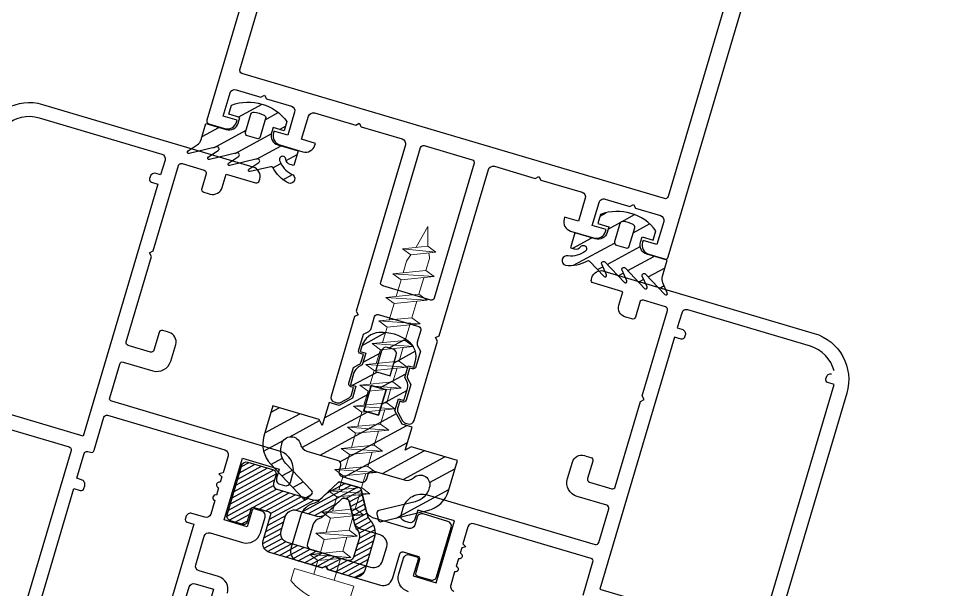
# Model space of a CAD drawing. Header units: millimetres. Extents: x 62878 to 70819, y -67946 to -61850.
# Drawn here: x 66665.18 to 66674.93, y -66913.89 to -66907.97 of the extents above; entities that cross this region are included whole.
import ezdxf

# ---------------------------------------------------------------- set-up
doc = ezdxf.new("R2010")
doc.units = ezdxf.units.MM
doc.layers.add('DOGRAMA', color=171, linetype='Continuous', lineweight=0)
pattern_1 = [(28.50198966054999, (66758.11818264847, -66927.68322329769), (-0.07575379786457266, 0.1395095860831588), [])]

# ---------------------------------------------------------------- blocks, each defined once
blk = doc.blocks.new('a2we')
at = {"lineweight": 5, "ltscale": 0.5}
for p, q in [((-196.0144480926461, -415.2868589025547), (-196.5925912144022, -417.2488821181558)), ((-196.0144480926461, -415.2868589025547), (-195.4639709594615, -417.7110762494052)), ((-197.5747968978259, -417.6063757508618), (-196.5747276986959, -417.2423803302317)), ((-194.1582851917165, -418.2620245979042), (-197.5747968978259, -417.6063757508618)), ((-195.1583543907882, -418.6260200186506), (-197.5747968978259, -417.6063757508618)), ((-196.8896500078097, -417.895480952812), (-197.0961171580722, -418.3448917148726)), ((-196.5747276986959, -417.2423803302317), (-194.1582851917165, -418.2620245979042)), ((-197.1143788935161, -419.7428166739272), (-197.1143788935161, -418.4283854465556)), ((-194.1582851917165, -418.2620245979042), (-195.1583543907882, -418.6260200186506)), ((-195.1583543907882, -418.6260200186506), (-194.9264251741961, -419.2953524503964)), ((-198.1144480926461, -420.1068120946153), (-197.1143788935161, -419.7428166739268)), ((-197.1143788935161, -419.7428166739268), (-193.9153324771005, -421.0399975355008)), ((-197.1143788935161, -419.7428166739268), (-193.9153324771005, -421.0399975355008)), ((-194.9154016761394, -420.634479622855), (-194.9154016761394, -419.3608343693425)), ((-194.9154016761721, -421.4039929561312), (-198.1144480926461, -420.1068120946153)), ((-193.9153324771005, -421.0399975355008), (-198.1144480926461, -420.1068120946153)), ((-197.1143788935161, -422.2969096404012), (-197.1143788935162, -420.512330007273)), ((-193.9153324771005, -421.0399975355008), (-194.9154016761721, -421.4039929561312)), ((-194.9154016761721, -423.1885725893157), (-194.9154016761721, -421.4039929561312)), ((-198.1144480926461, -422.6609050610894), (-197.1143788935161, -422.2969096404012)), ((-194.9154016761721, -423.9580859226053), (-198.1144480926461, -422.6609050610894)), ((-193.9153324771005, -423.594090501975), (-198.1144480926461, -422.6609050610894)), ((-197.1143788935161, -422.2969096404012), (-193.9153324771005, -423.594090501975)), ((-197.1143788935161, -422.2969096404012), (-193.9153324771005, -423.594090501975)), ((-197.1143788935161, -424.8510026068752), (-197.1143788935162, -423.0664229737469)), ((-193.9153324771005, -423.594090501975), (-194.9154016761721, -423.9580859226053)), ((-194.9154016761721, -425.7426655557898), (-194.9154016761721, -423.9580859226053)), ((-198.1144480926461, -425.2149980275636), (-197.1143788935161, -424.8510026068752)), ((-194.9154016761721, -426.5121788890793), (-198.1144480926461, -425.2149980275636)), ((-193.9153324771005, -426.1481834684492), (-198.1144480926461, -425.2149980275636)), ((-197.1143788935161, -424.8510026068752), (-193.9153324771005, -426.1481834684492)), ((-197.1143788935161, -424.8510026068752), (-193.9153324771005, -426.1481834684492)), ((-197.1143788935161, -427.3050955733496), (-197.1143788935162, -425.6205159402211)), ((-193.9153324771005, -426.1481834684492), (-194.9154016761721, -426.5121788890793)), ((-194.9154016761721, -428.1967585222638), (-194.9154016761721, -426.5121788890793)), ((-198.1144480926461, -427.669090994038), (-197.1143788935161, -427.3050955733496)), ((-194.9154016761721, -428.9662718555534), (-198.1144480926461, -427.669090994038)), ((-193.9153324771005, -428.6022764349236), (-198.1144480926461, -427.669090994038)), ((-197.1143788935161, -427.3050955733496), (-193.9153324771005, -428.6022764349236)), ((-197.1143788935161, -427.3050955733496), (-193.9153324771005, -428.6022764349236)), ((-197.1143788935161, -429.5591885398237), (-197.1143788935161, -428.0237477951896)), ((-193.9153324771005, -428.6022764349236), (-194.9154016761721, -428.9662718555534)), ((-198.1144480926461, -429.9231839605702), (-197.1143788935161, -429.5591885398237)), ((-197.1143788935161, -429.5591885398237), (-193.9153324771005, -430.8563694013976)), ((-197.1143788935161, -429.5591885398237), (-193.9153324771005, -430.8563694013976)), ((-194.9154016761721, -430.450851488738), (-194.9154016761721, -428.9662718555534)), ((-194.9154016761721, -431.2203648220857), (-198.1144480926461, -429.9231839605702)), ((-193.9153324771005, -430.8563694013976), (-198.1144480926461, -429.9231839605702)), ((-197.1143788935161, -431.8132815063559), (-197.1143788935161, -430.2778407616635)), ((-193.9153324771005, -430.8563694013976), (-194.9154016761721, -431.2203648220857)), ((-194.9154016761721, -432.7049444552304), (-194.9154016761721, -431.2203648220857)), ((-198.1144480926461, -432.177276926986), (-197.1143788935161, -431.8132815063559)), ((-194.9154016761721, -433.4744577885599), (-198.1144480926461, -432.177276926986)), ((-193.9153324771005, -433.1104623678716), (-198.1144480926461, -432.177276926986)), ((-197.1143788935161, -431.8132815063559), (-193.9153324771005, -433.1104623678716)), ((-197.1143788935161, -431.8132815063559), (-193.9153324771005, -433.1104623678716)), ((-197.1143788935161, -434.0673744728301), (-197.1143788935161, -432.5319337281958)), ((-193.9153324771005, -433.1104623678716), (-194.9154016761721, -433.4744577885599)), ((-194.9154016761721, -434.9590374217446), (-194.9154016761721, -433.4744577885599)), ((-198.1144480926461, -434.4313698935184), (-197.1143788935161, -434.0673744728301)), ((-194.9154016761721, -435.7285507550341), (-198.1144480926461, -434.4313698935184)), ((-193.9153324771005, -435.364555334404), (-198.1144480926461, -434.4313698935184)), ((-197.1143788935161, -434.0673744728301), (-193.9153324771005, -435.364555334404)), ((-197.1143788935161, -434.0673744728301), (-193.9153324771005, -435.364555334404)), ((-197.1143788935161, -436.3642339800811), (-197.1143788935161, -434.7860266946118)), ((-193.9153324771005, -435.364555334404), (-194.9154016761721, -435.7285507550341)), ((-198.1144480926461, -436.7282294008277), (-197.1143788935161, -436.3642339800811)), ((-197.1143788935161, -436.3642339800811), (-193.9153324771005, -437.6614148416551)), ((-197.1143788935161, -436.3642339800811), (-193.9153324771005, -437.6614148416551)), ((-194.9154016761721, -437.2558969289955), (-194.9154016761721, -435.7285507550341)), ((-194.9154016761721, -438.0254102623434), (-198.1144480926461, -436.7282294008277)), ((-193.9153324771005, -437.6614148416551), (-198.1144480926461, -436.7282294008277)), ((-197.1143788935161, -438.6610934873901), (-197.1143788935161, -437.1337473134849)), ((-193.9153324771005, -437.6614148416551), (-194.9154016761721, -438.0254102623434)), ((-194.9154016761721, -439.5527564362646), (-194.9154016761721, -438.0254102623434)), ((-198.1144480926461, -439.0250889080787), (-197.1143788935161, -438.6610934873901)), ((-194.9154016761721, -440.3222697695944), (-198.1144480926461, -439.0250889080787)), ((-193.9153324771005, -439.9582743489061), (-198.1144480926461, -439.0250889080787)), ((-197.1143788935161, -438.6610934873901), (-193.9153324771005, -439.9582743489061)), ((-197.1143788935161, -438.6610934873901), (-193.9153324771005, -439.9582743489061)), ((-197.1143788935161, -440.9579529946993), (-197.1143788935161, -439.430606820736)), ((-193.9153324771005, -439.9582743489061), (-194.9154016761721, -440.3222697695944)), ((-194.9154016761721, -441.849615943574), (-194.9154016761721, -440.3222697695944)), ((-198.1144480926461, -441.3219484153295), (-197.1143788935161, -440.9579529946993)), ((-194.9154016761721, -442.6191292769035), (-198.1144480926461, -441.3219484153295)), ((-193.9153324771005, -442.2551338562151), (-198.1144480926461, -441.3219484153295)), ((-197.1143788935161, -440.9579529946993), (-193.9153324771005, -442.2551338562151)), ((-197.1143788935161, -443.2537258831643), (-197.1143788935161, -441.7274663280053)), ((-193.9153324771005, -442.2551338562151), (-194.9154016761721, -442.6191292769035)), ((-198.1144480926461, -443.6177213039109), (-197.1143788935161, -443.2537258831643)), ((-197.1143788935161, -443.2537258831643), (-193.9153324771005, -444.5509067447383)), ((-194.9154016761721, -444.1453888320787), (-194.9154016761721, -442.6191292769035)), ((-194.9154016761721, -444.9149021654266), (-198.1144480926461, -443.6177213039109)), ((-193.9153324771005, -444.5509067447383), (-198.1144480926461, -443.6177213039109)), ((-197.1143788935161, -445.5538642814245), (-197.1143788935161, -444.0232392165685)), ((-193.9153324771005, -444.5509067447383), (-194.9154016761721, -444.9149021654266)), ((-194.9154016761721, -446.4455272302989), (-194.9154016761721, -444.9149021654266)), ((-198.1144480926461, -445.9178597020545), (-197.1143788935161, -445.5538642814245)), ((-193.9153324771005, -446.8510451429402), (-198.1144480926461, -445.9178597020545)), ((-194.9154016761721, -447.2150405636282), (-198.1144480926461, -445.9178597020545)), ((-197.1143788935161, -445.5538642814245), (-193.9153324771005, -446.8510451429402)), ((-197.1143788935161, -445.5538642814245), (-193.9153324771005, -446.8510451429402)), ((-197.1143788935161, -447.8540026795677), (-197.1143788935161, -446.3233776147298)), ((-193.9153324771005, -446.8510451429402), (-194.9154016761721, -447.2150405636282)), ((-197.1143788935161, -447.8540026795677), (-198.1144480926461, -448.2179981003141)), ((-193.9153324771005, -449.1511835411412), (-197.1143788935161, -447.8540026795677)), ((-194.9154016761721, -448.7456656284821), (-194.9154016761721, -447.2150405636282)), ((-194.9154016761721, -449.5151789618299), (-198.1144480926461, -448.2179981003141)), ((-198.1144480926461, -448.2179981003141), (-193.9153324771005, -449.1511835411412)), ((-197.1143788935161, -450.1541410778275), (-197.1143788935161, -448.6235160129718)), ((-193.9153324770423, -449.1511835411412), (-194.9154016761721, -449.5151789618299)), ((-194.9154016761723, -451.0458040266858), (-194.9154016761721, -449.5151789618299)), ((-198.1144480926461, -450.5181364984577), (-197.1143788935161, -450.1541410778275)), ((-194.9154016761721, -451.8153173600317), (-198.1144480926461, -450.5181364984577)), ((-193.9153324770423, -451.4513219393434), (-198.1144480926461, -450.5181364984577)), ((-197.1143788935161, -450.1541410778275), (-193.9153324770423, -451.4513219393434)), ((-197.1143788935161, -453.2868589025547), (-197.1143788935162, -450.9236544111328)), ((-193.9153324770423, -451.4513219393434), (-194.9154016761721, -451.8153173600317)), ((-194.9154016761721, -453.2868589025547), (-194.9154016761721, -451.8153173600317)), ((-192.7980524524961, -453.2868589025547), (-199.230843732796, -453.2868589025547)), ((-199.230843732796, -454.5827171301502), (-199.230843732796, -453.2868589025547)), ((-192.7980524524961, -454.5827171301502), (-192.7980524524961, -453.2868589025547))]:
    blk.add_line(p, q, dxfattribs=at)
blk.add_lwpolyline([(-196.4690204826777, -455.6637351848848), (-196.1125089353335, -455.3998333582319), (-195.9163872499585, -455.3998333582319), (-195.5598757026143, -455.6637351848848)], dxfattribs=at)
for centre, radius, start, end in [((-196.9143788935627, -418.4283854465556), 0.2, 155.3251238657465, 180), ((-195.115401676151, -419.3608343693425), 0.2, 0, 19.11162363728389), ((-195.6603624057317, -449.5292358589606), 6.187568978619671, 234.757305859688, 262.4904896380407), ((-196.3685337795604, -449.5292358589606), 6.187568978619673, 277.5095103619591, 305.2426941403116)]:
    blk.add_arc(centre, radius, start, end, dxfattribs=at)

msp = doc.modelspace()

# ---------------------------------------------------------------- hatches: boundary and pattern name
at = {"layer": 'DOGRAMA', "lineweight": -2}
h = msp.add_hatch(dxfattribs=at)
h.set_pattern_fill('ANSI31', color=256, scale=0.0004999999999999999, angle=343.5057849383394, style=0)
h.set_pattern_definition(pattern_1)
edge = h.paths.add_edge_path()
edge.add_arc((66666.98402149223, -66909.19208015162), 0.09999999996476987, 303.5019896820212, 343.5019896810829)
edge.add_line((66667.07990445191, -66909.22047835642), (66667.12905549174, -66909.05452606482))
edge.add_line((66667.12905549174, -66909.05452606482), (66667.33999800307, -66909.11700211548))
edge.add_arc((66667.3683962079, -66909.02111915576), 0.1000000000125005, 253.5019896721974, 343.5019896665708)
edge.add_line((66667.46427916763, -66909.0495173606), (66667.48131809055, -66908.99198758481))
edge.add_line((66667.48131809055, -66908.99198758481), (66667.36625853891, -66908.95790973898))
edge.add_line((66667.36625853891, -66908.95790973898), (66667.39465674377, -66908.86202677929))
edge.add_arc((66667.56871280348, -66909.33075323261), 0.4999999999709205, 36.632092011633574, 110.37188730415059, ccw=False)
edge.add_line((66667.96995450195, -66909.03241600837), (66667.9415562971, -66909.12829896806))
edge.add_line((66667.9415562971, -66909.12829896806), (66667.82649674546, -66909.09422112224))
edge.add_line((66667.82649674546, -66909.09422112224), (66667.80945782253, -66909.15175089806))
edge.add_arc((66667.90534078222, -66909.18014910292), 0.0999999999928599, 163.5019896514732, 253.5019896514732)
edge.add_line((66667.87694257736, -66909.27603206261), (66668.08788508875, -66909.33850811326))
edge.add_line((66668.08788508875, -66909.33850811326), (66668.04259705008, -66909.49141746832))
edge.add_line((66668.04259705008, -66909.49141746832), (66668.00474303821, -66909.48020602902))
edge.add_arc((66668.02320187137, -66909.4178821052), 0.06500000001473732, 185.0926541373361, 253.5019896525189, ccw=False)
edge.add_arc((66667.92589807413, -66909.42655366327), 0.03268943072121068, 5.092654157754544, 198.9322687899927)
edge.add_arc((66668.12512278103, -66909.36102617673), 0.2424115900574189, 198.3045230241501, 243.8112954308752)
edge.add_arc((66668.0026695561, -66909.62612912872), 0.05002797725809609, -105.5258517319811, 71.98738459225609, ccw=False)
edge.add_arc((66668.15427447208, -66909.3411685656), 0.3717812401082585, 207.0019687320881, 243.6534892216213, ccw=False)
edge.add_arc((66667.80666104467, -66909.52146986617), 0.02000000003605555, 35.11632673774577, 103.5019896270358)
edge.add_line((66667.80199146207, -66909.50202262988), (66667.58803459216, -66909.55339698792))
edge.add_arc((66667.5845324052, -66909.53881156073), 0.01499999998620301, 123.50198964507291, 283.5019896729922, ccw=False)
edge.add_line((66667.57625291607, -66909.52630356091), (66667.67892159746, -66909.45834351574))
edge.add_arc((66667.6678822786, -66909.44166618265), 0.01999999998892067, 303.5019896796709, 463.5019896465024)
edge.add_line((66667.663212696, -66909.42221894639), (66667.3770920808, -66909.49092093726))
edge.add_arc((66667.37358989385, -66909.47633551006), 0.01500000000035274, 123.50198964507291, 283.50198966001443, ccw=False)
edge.add_line((66667.36531040471, -66909.46382751023), (66667.46797908613, -66909.3958674651))
edge.add_arc((66667.45693976727, -66909.379190132), 0.02000000000105503, 303.5019896566604, 463.5019896562358)
edge.add_line((66667.45227018467, -66909.35974289574), (66667.16614956946, -66909.4284448866))
edge.add_arc((66667.16264738252, -66909.41385945941), 0.01499999998280544, 123.50198964507291, 283.50198961894415, ccw=False)
edge.add_line((66667.15436789338, -66909.40135145959), (66667.2570365748, -66909.33339141443))
edge.add_arc((66667.24599725594, -66909.31671408133), 0.02000000000105503, 303.5019896566604, 463.5019896465024)
edge.add_line((66667.24132767334, -66909.29726684507), (66666.95520705811, -66909.36596883595))
edge.add_arc((66666.95170487117, -66909.35138340875), 0.01499999999695517, 123.50198962940371, 283.5019896059664, ccw=False)
edge.add_line((66666.94342538205, -66909.33887540894), (66667.0392180865, -66909.27546681707))
edge = h.paths.add_edge_path(flags=16)
edge.add_line((66667.74952870986, -66909.00195905993), (66667.69369611944, -66909.190470765))
edge.add_arc((66667.66493123154, -66909.18195130359), 0.02999999997822641, 253.5019897122711, 343.50198973891906, ccw=False)
edge.add_line((66667.65641177012, -66909.21071619149), (66667.5605288104, -66909.18231798662))
edge.add_arc((66667.56904827183, -66909.15355309869), 0.03000000001439699, 163.5019896935157, 253.5019897014082, ccw=False)
edge.add_line((66667.54028338392, -66909.14503363725), (66667.59611597439, -66908.95652193217))
edge.add_arc((66667.62488086226, -66908.9650413936), 0.02999999995858576, 81.26842385452568, 163.5019896698383, ccw=False)
edge.add_arc((66667.56871280342, -66909.33075323261), 0.3999999999990662, 65.73555548710021, 81.26842382334081, ccw=False)
edge.add_arc((66667.72076382196, -66908.99343959849), 0.02999999999454929, -16.498010314376813, 65.73555551893207, ccw=False)
h = msp.add_hatch(dxfattribs=at)
h.set_pattern_fill('ANSI31', color=256, scale=0.0004999999999999999, angle=343.5057849383394, style=0)
h.set_pattern_definition(pattern_1)
edge = h.paths.add_edge_path()
edge.add_arc((66671.96993539674, -66910.66878680354), 0.09999999998353318, 163.5019896594675, 203.5019896594932, ccw=False)
edge.add_line((66671.87405243705, -66910.6403885987), (66671.92320347688, -66910.4744363071))
edge.add_line((66671.92320347688, -66910.4744363071), (66671.71226096555, -66910.41196025645))
edge.add_arc((66671.7406591704, -66910.31607729675), 0.0999999999928599, 163.5019896514732, 253.5019896514732, ccw=False)
edge.add_line((66671.64477621071, -66910.2876790919), (66671.66181513357, -66910.23014931608))
edge.add_line((66671.66181513357, -66910.23014931608), (66671.77687468522, -66910.26422716188))
edge.add_line((66671.77687468522, -66910.26422716188), (66671.80527289008, -66910.16834420219))
edge.add_arc((66671.40403119159, -66910.46668142646), 0.4999999999960356, 36.63209201331494, 110.3718873051334)
edge.add_line((66671.22997513186, -66909.99795497312), (66671.20157692704, -66910.09383793281))
edge.add_line((66671.20157692704, -66910.09383793281), (66671.31663647867, -66910.12791577863))
edge.add_line((66671.31663647867, -66910.12791577863), (66671.29959755579, -66910.18544555444))
edge.add_arc((66671.20371459606, -66910.15704734961), 0.1000000000125005, 253.5019896618353, 343.5019896721974, ccw=False)
edge.add_line((66671.17531639122, -66910.25293030932), (66670.96437387989, -66910.19045425866))
edge.add_line((66670.96437387989, -66910.19045425866), (66670.91908584119, -66910.34336361372))
edge.add_line((66670.91908584119, -66910.34336361372), (66670.95693985307, -66910.35457505302))
edge.add_arc((66670.9753986862, -66910.29225112923), 0.06499999997856674, 253.5019896698317, 321.9113251894258)
edge.add_arc((66671.05228583363, -66910.3525138161), 0.03268943072666238, -51.92828943875571, 141.9113251989365, ccw=False)
edge.add_arc((66670.92087941017, -66910.18906141567), 0.2424115900883793, 263.19268388149794, 308.69945628758325, ccw=False)
edge.add_arc((66670.87921198354, -66910.47809115988), 0.05002797726818192, 75.01659472520797, 252.5298310486439)
edge.add_arc((66670.9072437157, -66910.15653121976), 0.3717812401360944, 263.3504900940631, 300.0020105846332)
edge.add_arc((66671.10060139051, -66910.49705502728), 0.02000000000789247, 43.501989657551974, 111.88765254236901, ccw=False)
edge.add_line((66671.11510839986, -66910.48328743198), (66671.26657833399, -66910.64289233765))
edge.add_arc((66671.27745859096, -66910.63256664117), 0.01499999998677251, 223.5019897537233, 383.5019896880847)
edge.add_line((66671.29121428436, -66910.62658492745), (66671.24211493446, -66910.513674876))
edge.add_arc((66671.26045585898, -66910.50569925772), 0.019999999982549, 43.50198965601072, 203.5019896498548, ccw=False)
edge.add_line((66671.27496286831, -66910.49193166243), (66671.4775208453, -66910.70536838831))
edge.add_arc((66671.4884011023, -66910.69504269183), 0.01499999999732775, 223.5019897154603, 383.5019896659189)
edge.add_line((66671.5021567957, -66910.68906097811), (66671.45305744582, -66910.57615092664))
edge.add_arc((66671.47139837033, -66910.56817530835), 0.01999999997500725, 43.501989654469526, 203.5019897047092, ccw=False)
edge.add_line((66671.48590537964, -66910.55440771308), (66671.68846335664, -66910.76784443897))
edge.add_arc((66671.69934361364, -66910.7575187425), 0.01500000000788299, 223.5019896771972, 383.5019896437529)
edge.add_line((66671.71309930706, -66910.75153702877), (66671.66399995713, -66910.63862697729))
edge.add_arc((66671.68234088166, -66910.63065135901), 0.019999999982549, 43.50198968470801, 203.5019896498548, ccw=False)
edge.add_line((66671.69684789097, -66910.61688376372), (66671.89940586798, -66910.83032048964))
edge.add_arc((66671.910286125, -66910.81999479317), 0.01500000000842099, 223.5019895986161, 383.5019896880847)
edge.add_line((66671.92404181839, -66910.81401307945), (66671.87823077408, -66910.70866489499))
edge = h.paths.add_edge_path(flags=16)
edge.add_line((66671.43143436252, -66910.09245012602), (66671.37560177212, -66910.28096183107))
edge.add_arc((66671.40436666, -66910.28948129257), 0.02999999998906849, 163.5019895711392, 253.5019895898946)
edge.add_line((66671.39584719852, -66910.31824618044), (66671.49173015822, -66910.3466443853))
edge.add_arc((66671.50024961968, -66910.31787949738), 0.03000000000870914, 253.5019896402199, 343.50198964022)
edge.add_line((66671.5290145076, -66910.32639895884), (66671.58484709801, -66910.13788725375))
edge.add_arc((66671.55608221013, -66910.12936779228), 0.02999999998080353, 343.5019896244351, 425.7355554593318)
edge.add_arc((66671.40403119159, -66910.46668142655), 0.4000000000997394, 65.735555491196, 81.26842382761602)
edge.add_arc((66671.46019925042, -66910.10096958747), 0.02999999999122265, 81.26842386296369, 163.5019896589753)
h = msp.add_hatch(dxfattribs=at)
h.set_pattern_fill('ANSI31', color=256, scale=0.0004999999999999999, angle=343.5057849383394, style=0)
h.set_pattern_definition(pattern_1)
edge = h.paths.add_edge_path(flags=16)
edge.add_arc((66669.0596552676, -66911.44511307038), 0.05000000000625027, 343.5019896721973, 433.5019896721973)
edge.add_line((66669.07385437001, -66911.39717159052), (66669.0163245942, -66911.38013266762))
edge.add_arc((66669.00212549177, -66911.42807414746), 0.04999999999642995, 73.50198965147318, 163.5019896562087)
edge.add_line((66668.9541840119, -66911.41387504504), (66668.89028805101, -66911.62961170437))
edge.add_line((66668.89028805101, -66911.62961170437), (66669.04370078654, -66911.67504883214))
edge.add_line((66669.04370078654, -66911.67504883214), (66669.10759674746, -66911.4593121728))
h.paths.add_polyline_path([(66669.00110347927, -66911.81887327168), (66668.84769074374, -66911.77343614392), (66668.76959568044, -66912.03711428311), (66668.92300841594, -66912.08255141087)], flags=16)
edge = h.paths.add_edge_path()
edge.add_arc((66668.94070642242, -66911.42416693401), 0.2000000000338933, 92.93577077231406, 163.5019896550248)
edge.add_line((66668.74894050299, -66911.3673705243), (66668.73295105313, -66911.42135688667))
edge.add_line((66668.73295105313, -66911.42135688667), (66668.79048082896, -66911.43839580957))
edge.add_line((66668.79048082896, -66911.43839580957), (66668.75405039886, -66911.56139856568))
edge.add_line((66668.75405039886, -66911.56139856568), (66668.71588281047, -66911.58212359152))
edge.add_arc((66668.76360173826, -66911.6700036458), 0.100000000051939, 118.5019896439828, 163.5019896449554)
edge.add_line((66668.66771877851, -66911.64160544092), (66668.63071751571, -66911.76653554158))
edge.add_line((66668.63071751571, -66911.76653554158), (66668.68824729152, -66911.78357446451))
edge.add_line((66668.68824729152, -66911.78357446451), (66668.65181686141, -66911.90657722061))
edge.add_line((66668.65181686141, -66911.90657722061), (66668.5129752527, -66911.9819683063))
edge.add_line((66668.5129752527, -66911.9819683063), (66668.40914908855, -66911.95121751714))
edge.add_line((66668.40914908855, -66911.95121751714), (66668.33815357642, -66912.1909249164))
edge.add_line((66668.33815357642, -66912.1909249164), (66668.30441119902, -66912.12878433411))
edge.add_line((66668.30441119902, -66912.12878433411), (66667.82499640051, -66911.9867933099))
edge.add_line((66667.82499640051, -66911.9867933099), (66667.73219323547, -66912.3001315008))
edge.add_arc((66668.01984211456, -66912.38532611536), 0.2999999999884, 163.5019896549272, 223.5019896528009)
edge.add_line((66667.80223697453, -66912.59184004474), (66668.14042564074, -66912.94819175555))
edge.add_arc((66668.16218615473, -66912.92754036261), 0.0299999999951935, 223.5019896761697, 313.5019896761697)
edge.add_line((66668.18283754768, -66912.9493008766), (66668.22635857566, -66912.90799809071))
edge.add_arc((66668.20570718271, -66912.88623757669), 0.03000000001630397, 313.5019896379067, 403.5019896177477)
edge.add_line((66668.22746769674, -66912.86558618376), (66667.96081755421, -66912.5846151047))
edge.add_arc((66668.10588764756, -66912.44693915175), 0.2000000000140547, 161.5823923154361, 223.5019896598052, ccw=False)
edge.add_arc((66668.0132522882, -66912.40757583357), 0.1000000000049197, 13.501989660770107, 166.2168372539941, ccw=False)
edge.add_arc((66668.20772465086, -66912.36088000749), 0.1000000000034841, 193.5019896627168, 253.5019896594675)
edge.add_line((66668.17932644601, -66912.45676296718), (66668.4926670867, -66912.5495668578))
edge.add_arc((66668.4784679843, -66912.59750833765), 0.05000000000211779, -16.498010311813914, 73.50198968818609, ccw=False)
edge.add_line((66668.52640946416, -66912.61170744005), (66668.51221458321, -66912.65963466672))
edge.add_arc((66668.56015606303, -66912.67383376915), 0.04999999996852433, 163.5019896420022, 253.5019896627264)
edge.add_line((66668.54595696062, -66912.72177524898), (66668.73772288003, -66912.77857165868))
edge.add_arc((66668.75192198245, -66912.73063017885), 0.04999999997834466, 253.5019896627264, 343.5019896627264)
edge.add_line((66668.79986346228, -66912.74482928126), (66668.81405834327, -66912.69690205461))
edge.add_arc((66668.86199982314, -66912.71110115704), 0.05000000002433556, 73.5019896562087, 163.5019896609442, ccw=False)
edge.add_line((66668.87619892557, -66912.66315967718), (66669.18953956626, -66912.75596356776))
edge.add_arc((66669.21793777111, -66912.66008060805), 0.1000000000068127, 253.5019896538409, 313.5019896508878)
edge.add_arc((66669.35561372405, -66912.80515070142), 0.100000000012305, -19.212857934186673, 133.5019896569355, ccw=False)
edge.add_arc((66669.25648316398, -66912.7877176099), 0.200000000008599, 283.5019896627168, 345.4215870036804, ccw=False)
edge.add_line((66669.30317899006, -66912.98218997254), (66668.9265258266, -66913.07263023032))
edge.add_arc((66668.93353020049, -66913.1018010847), 0.02999999998315818, 103.5019896394793, 193.5019896394793)
edge.add_line((66668.90435934611, -66913.1088054586), (66668.91836809395, -66913.16714716739))
edge.add_arc((66668.94753894834, -66913.16014279351), 0.02999999999391034, 193.5019896059664, 283.5019896329904)
edge.add_line((66668.95454332224, -66913.1893136479), (66669.43224728954, -66913.07460952713))
edge.add_arc((66669.36220355044, -66912.78290098319), 0.299999999992905, 283.5019896606632, 343.5019896610461)
edge.add_line((66669.64985242955, -66912.86809559772), (66669.74265559457, -66912.55475740682))
edge.add_line((66669.74265559457, -66912.55475740682), (66669.26324079605, -66912.41276638256))
edge.add_line((66669.26324079605, -66912.41276638256), (66669.20110021376, -66912.44650876001))
edge.add_line((66669.20110021376, -66912.44650876001), (66669.27209572587, -66912.20680136073))
edge.add_line((66669.27209572587, -66912.20680136073), (66669.16826956166, -66912.17605057158))
edge.add_line((66669.16826956166, -66912.17605057158), (66669.09287847602, -66912.0372089629))
edge.add_line((66669.09287847602, -66912.0372089629), (66669.12930890618, -66911.9142062068))
edge.add_line((66669.12930890618, -66911.9142062068), (66669.18683868198, -66911.9312451297))
edge.add_line((66669.18683868198, -66911.9312451297), (66669.22383994478, -66911.806315029))
edge.add_arc((66669.1279569851, -66911.7779168241), 0.09999999999130453, 343.5019896251223, 388.5019896266102)
edge.add_line((66669.21583703934, -66911.73019789637), (66669.19511201348, -66911.69203030797))
edge.add_line((66669.19511201348, -66911.69203030797), (66669.23154244361, -66911.56902755187))
edge.add_line((66669.23154244361, -66911.56902755187), (66669.28907221943, -66911.58606647477))
edge.add_line((66669.28907221943, -66911.58606647477), (66669.30506166929, -66911.53208011239))
edge.add_arc((66669.11329574989, -66911.47528370268), 0.1999999999996726, 343.5019896526571, 414.0682085364155)
edge.add_arc((66668.95456047176, -66911.69431192342), 0.4705000000058073, 54.06820854375643, 92.93577077770534)
at = {"layer": 'DOGRAMA', "lineweight": -2, "ltscale": 5}
h = msp.add_hatch(dxfattribs=at)
h.set_pattern_fill('ANSI31', color=256, scale=0.00015, angle=343.5057849383394, style=0)
h.set_pattern_definition([(28.50198966054999, (66758.11818264847, -66927.68322329769), (-0.0227261393593758, 0.04185287582494263), [])])
edge = h.paths.add_edge_path(flags=16)
edge.add_line((66668.56956721708, -66912.94640962161), (66668.5957213399, -66912.95415583781))
edge.add_arc((66668.58720187843, -66912.98292072571), 0.02999999999475634, 13.501989632990387, 73.50198963232742, ccw=False)
edge.add_line((66668.61637273282, -66912.97591635182), (66668.67716097672, -66913.22907888053))
edge.add_arc((66668.77439715802, -66913.20573096757), 0.09999999996894897, 193.5019896160203, 221.360947731162)
edge.add_arc((66668.62428483025, -66913.33789105625), 0.09999999999520308, -16.498010322176015, 41.36094779700528, ccw=False)
edge.add_line((66668.72016778996, -66913.36628926106), (66668.66331678361, -66913.55823951922))
edge.add_arc((66668.61537530375, -66913.54404041677), 0.05000000001451524, 253.50198964495542, 343.5019896402199, ccw=False)
edge.add_line((66668.60117620131, -66913.59198189665), (66667.97793696323, -66913.40739356514))
edge.add_arc((66668.00633516806, -66913.31151060543), 0.09999999999854774, 163.5019896674619, 253.5019896698297, ccw=False)
edge.add_line((66667.91045220837, -66913.2831124006), (66667.9531041123, -66913.13910362229))
edge.add_arc((66668.04898707199, -66913.16750182715), 0.0999999999928599, 73.50198965384101, 163.5019896514732, ccw=False)
edge.add_line((66668.07738527685, -66913.07161886744), (66668.27998191357, -66913.13162307265))
edge.add_arc((66668.30838011838, -66913.03574011296), 0.09999999998046244, 253.5019896754563, 313.5019896741538)
edge.add_line((66668.37721809486, -66913.1082751596), (66668.54039636275, -66912.9534139955))
edge.add_arc((66668.56104775565, -66912.97517450947), 0.02999999994403129, 73.50198966194591, 133.5019896539558, ccw=False)
edge = h.paths.add_edge_path()
edge.add_line((66667.78051478486, -66913.08798685357), (66667.63189619729, -66913.04396963607))
edge.add_arc((66667.62337673584, -66913.07273452396), 0.02999999997667105, 73.5019896510829, 163.5019896777308)
edge.add_line((66667.59461184795, -66913.06421506252), (66667.55485436115, -66913.19845120612))
edge.add_arc((66667.52608947326, -66913.18993174468), 0.02999999997253856, 253.5019896431904, 343.50198967773076, ccw=False)
edge.add_line((66667.51757001181, -66913.21869663255), (66667.38333386817, -66913.17893914577))
edge.add_arc((66667.39753297059, -66913.13099766592), 0.04999999999229746, 163.5019896627264, 253.50198966746188, ccw=False)
edge.add_line((66667.34959149075, -66913.11679856351), (66667.5015218867, -66912.60382472909))
edge.add_arc((66667.54946336655, -66912.61802383151), 0.04999999999642995, 73.5019896514732, 163.5019896514732, ccw=False)
edge.add_line((66667.56366246898, -66912.57008235167), (66667.8225464602, -66912.64675750474))
edge.add_arc((66667.80834735777, -66912.69469898459), 0.04999999999642995, -16.498010348526805, 73.5019896514732, ccw=False)
edge.add_line((66667.85628883762, -66912.70889808702), (66667.83215036348, -66912.79039860277))
edge.add_arc((66667.88009184333, -66912.8045977052), 0.04999999999642995, 163.5019896514732, 253.5019896514732)
edge.add_line((66667.8658927409, -66912.85253918504), (66668.23954214194, -66912.96320506628))
edge.add_arc((66668.26794034678, -66912.86732210655), 0.100000000016633, 253.501989664203, 313.5019896569355)
edge.add_line((66668.33677832325, -66912.93985715324), (66668.49995659108, -66912.78499598916))
edge.add_arc((66668.52060798406, -66912.80675650318), 0.03000000003633846, 73.50198968265272, 133.5019896782247, ccw=False)
edge.add_line((66668.52912744551, -66912.77799161524), (66668.72135572603, -66912.83492496508))
edge.add_arc((66668.71283626459, -66912.86368985302), 0.03000000002834979, 13.501989734597487, 73.50198970930069, ccw=False)
edge.add_line((66668.742007119, -66912.85668547907), (66668.80502513512, -66913.11913425697))
edge.add_arc((66668.90226131643, -66913.09578634397), 0.09999999997914166, 193.5019896403419, 223.9906613513515)
edge.add_arc((66668.6864254125, -66913.30414867877), 0.199999999998281, -16.49801034334581, 43.99066136624401, ccw=False)
edge.add_line((66668.8781913319, -66913.36094508847), (66668.77874301828, -66913.69671978618))
edge.add_arc((66668.68286005857, -66913.66832158134), 0.1000000000026802, 253.5019896618353, 343.5019896618353, ccw=False)
edge.add_line((66668.65446185373, -66913.76420454105), (66668.39557786257, -66913.68752938797))
edge.add_line((66668.39557786257, -66913.68752938797), (66668.37533243607, -66913.6502450386))
edge.add_line((66668.37533243607, -66913.6502450386), (66668.33804808673, -66913.67049046505))
edge.add_line((66668.33804808673, -66913.67049046505), (66667.79151521642, -66913.50862069744))
edge.add_arc((66667.81991342126, -66913.41273773773), 0.1000000000026802, 163.5019896514732, 253.5019896618353, ccw=False)
edge.add_line((66667.72403046157, -66913.38433953287), (66667.8007602113, -66913.12527120294))
edge.add_arc((66667.7719953234, -66913.11675174147), 0.02999999999475634, 343.5019896323275, 433.5019896589754)

# ---------------------------------------------------------------- linework, layer by layer
at = {"layer": 'DOGRAMA', "lineweight": -2, "ltscale": 0.5}
for points in [[(66670.13247522412, -66898.9138578523), (66667.13930443334, -66909.01992180505, 0.4142135623732619), (66667.15954985982, -66909.05720615441), (66667.32255089129, -66909.10548310263, 0.4142135623730951), (66667.44683205585, -66909.03799834779), (66667.45251169679, -66909.01882175586), (66667.30868725726, -66908.97622444856), (66667.37968276939, -66908.73651704933, -0.4142135623730951), (66667.44182335166, -66908.7027746719), (66667.70070734285, -66908.779449825), (66667.73799169222, -66908.75920439852), (66667.75823711869, -66908.7964887479), (66668.0171211099, -66908.87316390098, -0.4142135623730951), (66668.05086348733, -66908.93530448324), (66667.9798679752, -66909.17501188249), (66667.83604353564, -66909.13241457522), (66667.83036389467, -66909.15159116719, 0.4142135623728953), (66667.8978486495, -66909.27587233172), (66668.13755604878, -66909.34686784387, 0.4142135623729619), (66668.26183721333, -66909.279383089), (66668.2675168543, -66909.26020649704), (66668.12369241475, -66909.21760918977), (66668.19468792688, -66908.97790179051, -0.4142135623731395), (66668.25682850915, -66908.94415941309), (66668.68529017139, -66909.07105935538), (66668.72257452074, -66909.05081392893), (66668.7428199472, -66909.0880982783), (66669.16771662634, -66909.21394235913, -0.4142135623730951), (66669.20145900374, -66909.2760829414), (66668.69029131654, -66911.00197621605), (66668.71053674299, -66911.03926056542), (66668.67325239364, -66911.05950599189), (66668.42902783194, -66911.88409944532, 0.4142135623730951), (66668.46277020939, -66911.94624002762), (66668.49085367809, -66911.95455766925, 0.1989123673795887), (66668.52891224436, -66911.9505562165), (66668.61679229859, -66911.90283728871, 0.1989123673797732), (66668.64087431457, -66911.87309636403), (66668.66339105862, -66911.7970714155), (66668.63462617071, -66911.78855195404, -0.4142135623730951), (66668.61438074426, -66911.75126760466), (66668.66265769245, -66911.58826657315), (66668.71902583605, -66911.5576586338, 0.1989123673797732), (66668.74310785203, -66911.5279177091), (66668.76562459607, -66911.45189276054), (66668.73685970815, -66911.44337329909, -0.4142135623729841), (66668.7166142817, -66911.40608894973), (66668.76489122995, -66911.24308791824), (66668.82125937351, -66911.21247997886, 0.1989123673797501), (66668.84534138945, -66911.18273905417), (66668.88205723593, -66911.05877262575, -0.4142135623729288), (66668.91934158531, -66911.03852719931), (66669.341226608, -66911.16347930064, -0.4142135623725959), (66669.36147203445, -66911.20076364998), (66669.32475618797, -66911.3247300784, 0.1989123673796753), (66669.3287576407, -66911.36278864469), (66669.35936558008, -66911.41915678828), (66669.31108863185, -66911.58215781976, -0.4142135623736503), (66669.27380428246, -66911.60240324623), (66669.24503939459, -66911.59388378476), (66669.22252265055, -66911.66990873334, 0.1989123673797502), (66669.22652410329, -66911.70796729965), (66669.2571320426, -66911.76433544321), (66669.20885509442, -66911.9273364747, -0.4142135623732063), (66669.17157074503, -66911.94758190117), (66669.14280585715, -66911.9390624397), (66669.12028911308, -66912.01508738827, 0.1989123673796753), (66669.12429056584, -66912.05314595459), (66669.1720094936, -66912.14102600883, 0.1989123673797207), (66669.2017504183, -66912.16510802475), (66669.22983388702, -66912.17342566638, 0.4142135623730951), (66669.29197446926, -66912.13968328896), (66669.53619903093, -66911.3150898355), (66669.51595360451, -66911.27780548613), (66669.55323795386, -66911.25756005968), (66670.06440564108, -66909.531666785, -0.4142135623730951), (66670.12654622336, -66909.4979244076), (66670.55144290248, -66909.62376848843), (66670.58872725183, -66909.60352306195), (66670.60897267828, -66909.64080741131), (66671.03743434054, -66909.76770735362, -0.4142135623730951), (66671.07117671793, -66909.82984793588), (66671.00018120586, -66910.06955533514), (66670.85635676631, -66910.02695802787), (66670.85067712533, -66910.04613461981, 0.4142135623729619), (66670.9181618802, -66910.17041578436), (66671.15786927944, -66910.24141129648, 0.4142135623728953), (66671.28215044399, -66910.17392654163), (66671.28783008497, -66910.1547499497), (66671.14400564542, -66910.11215264241), (66671.21500115753, -66909.87244524313, -0.4142135623730951), (66671.27714173979, -66909.83870286576), (66671.53602573101, -66909.91537801882), (66671.57331008038, -66909.89513259236), (66671.59355550684, -66909.93241694174), (66671.852439498, -66910.00909209481, -0.4142135623730951), (66671.88618187545, -66910.07123267707), (66671.81518636335, -66910.31094007635), (66671.67136192377, -66910.26834276908), (66671.66568228282, -66910.28751936101, 0.4142135623728953), (66671.73316703767, -66910.41180052554), (66671.89616806917, -66910.46007747379, 0.4142135623729288), (66671.93345241848, -66910.43983204734), (66674.92662320929, -66900.33376809458, 0.4142135623729288)], [(66667.35291526327, -66913.93285070882, 0.4142135623730951), (66667.25843660647, -66913.75885707846), (66667.05708239111, -66913.69922084826, -0.4142135623730951), (66667.02334001363, -66913.63708026598), (66667.11137444868, -66913.3398430909, -0.4142135623730951), (66667.17351503095, -66913.3061007135), (66667.50910538991, -66913.40549443044, 0.4142135623730951), (66667.69552713676, -66913.30426729815), (66667.74380408501, -66913.14126626664, 0.4142135623730951), (66667.71006170753, -66913.07912568437), (66667.63335533979, -66913.05640712049, 0.4142135623730951), (66667.6084991069, -66913.06990407145), (66667.55738233817, -66913.24249339894), (66667.31767493891, -66913.17149788681), (66667.50794291135, -66912.5290820568), (66667.89147475021, -66912.64267487619), (66667.86307654536, -66912.7385578359, 0.4142135623730951), (66667.89681892277, -66912.80069841816), (66667.9447604026, -66912.8148975206, 0.4142135623730951), (66668.00690098492, -66912.78115514317), (66668.02961954879, -66912.70444877539, 0.4142135623730951), (66667.89465003906, -66912.4558864463), (66666.14958017244, -66911.9390391181, -0.4142135623730951), (66666.12933474599, -66911.90175476877), (66666.23298819366, -66911.55178196581, -0.4142135623730951), (66666.27027254298, -66911.53153653939), (66666.57709801407, -66911.62241079488, 0.4142135623730951), (66666.76351976092, -66911.52118366257), (66666.81463652966, -66911.3485943351, 0.4142135623730951), (66666.74715177482, -66911.22431317058), (66666.72797518285, -66911.21863352958), (66666.68003370301, -66911.20443442717, 0.4142135623730951), (66666.64274935363, -66911.22467985364), (66666.5887927644, -66911.40685747706, -0.4142135623730951), (66666.55150841505, -66911.42710290353), (66666.32138931175, -66911.35894721189, -0.4142135623730951), (66666.3011438853, -66911.32166286254), (66666.56382728014, -66910.4347454853), (66666.54358185368, -66910.39746113592), (66666.58086620303, -66910.37721570946), (66666.84354959786, -66909.49029833221, -0.4142135623730951), (66666.88083394722, -66909.47005290573), (66667.1109530505, -66909.53820859737, -0.4142135623730951), (66667.13119847697, -66909.57549294674), (66667.08576134918, -66909.72890568228, 0.4142135623730951), (66667.10600677569, -66909.76619003163), (66667.15394825555, -66909.78038913407), (66667.17312484747, -66909.78606877502, 0.4142135623730951), (66667.29740601202, -66909.71858402016), (66667.33858340906, -66909.57955372859), (66667.6454088801, -66909.67042798408, 0.4142135623730951), (66667.68269322944, -66909.65018255763), (66667.68837287041, -66909.63100596571, 0.4142135623730951), (66667.62088811555, -66909.50672480113), (66665.43475663432, -66908.85924573065, 0.4142135623730951), (66664.81335081157, -66909.19666950493)], [(66665.05067640246, -66909.07221575904, -0.2621398995659221), (66665.39499914754, -66908.99348187425), (66666.67024251158, -66909.37117799869, -0.4142135623730951), (66666.70398488903, -66909.43331858097), (66666.65854776128, -66909.58673131648), (66666.61060628144, -66909.57253221408, 0.4142135623730951), (66666.54846569916, -66909.6062745915), (66666.54278605817, -66909.62545118344, 0.4142135623730951), (66666.5630314846, -66909.6627355328), (66666.63014955641, -66909.6826142762), (66665.85487856416, -66912.30021907612), (66664.19610336129, -66911.80893013229), (66664.97137435354, -66909.19132533234), (66665.03849242534, -66909.21120407573, 0.4142135623730951), (66665.07577677473, -66909.1909586493), (66665.08145641568, -66909.17178205738, 0.3618128521052944), (66665.05616383575, -66909.11300687018)], [(66669.23499866459, -66913.91666211767, -0.4142135623730951), (66669.13377153233, -66913.73024037083), (66669.18204848058, -66913.56723933936, -0.4142135623730951), (66669.24418906283, -66913.53349696191), (66669.32089543059, -66913.55621552576, -0.4142135623730951), (66669.33439238157, -66913.5810717587), (66669.28327561283, -66913.75366108616), (66669.52298301208, -66913.82465659826), (66669.71325098455, -66913.18224076826), (66669.32971914575, -66913.06864794886), (66669.30132094093, -66913.16453090859, -0.4142135623730951), (66669.23918035865, -66913.19827328603), (66669.19123887876, -66913.1840741836, -0.4142135623730951), (66669.15749650134, -66913.12193360132), (66669.18021506525, -66913.04522723357, -0.4142135623730951), (66669.42877739432, -66912.91025772384), (66671.17384726091, -66913.42710505205, 0.4142135623730951), (66671.21113161027, -66913.40685962558), (66671.31478505794, -66913.05688682264, 0.4142135623730951), (66671.29453963152, -66913.01960247329), (66670.98771416047, -66912.92872821777, -0.4142135623730951), (66670.88648702818, -66912.74230647096), (66670.93760379692, -66912.5697171435, -0.4142135623730951), (66671.06188496147, -66912.50223238864), (66671.08106155338, -66912.5079120296), (66671.12900303326, -66912.52211113203, -0.4142135623730951), (66671.1492484597, -66912.5593954814), (66671.0952918705, -66912.74157310484, 0.4142135623730951), (66671.11553729698, -66912.77885745419), (66671.34565640026, -66912.84701314582, 0.4142135623730951), (66671.38294074961, -66912.82676771937), (66671.64562414444, -66911.93985034211), (66671.68290849382, -66911.91960491565), (66671.66266306736, -66911.88232056628), (66671.92534646214, -66910.99540318904, 0.4142135623730951), (66671.90510103569, -66910.95811883966), (66671.67498193245, -66910.88996314802, 0.4142135623730951), (66671.63769758306, -66910.9102085745), (66671.5922604553, -66911.06362131001, -0.4142135623730951), (66671.55497610595, -66911.08386673649), (66671.50703462609, -66911.06966763406), (66671.48785803415, -66911.0639879931, -0.4142135623730951), (66671.42037327931, -66910.93970682855), (66671.4615506763, -66910.80067653696), (66671.15472520524, -66910.70980228145, -0.4142135623730951), (66671.13447977879, -66910.6725179321), (66671.14015941975, -66910.65334134015, -0.4142135623730951), (66671.26444058433, -66910.5858565853), (66673.45057206557, -66911.2333356558, -0.4142135623730951), (66673.78799583986, -66911.85474147853), (66672.87641346431, -66914.932584485, -0.4142135623730951)], [(66673.65672399389, -66911.6211181205, 0.2621398995659221), (66673.41081457878, -66911.36757179936), (66672.13557121472, -66910.98987567492, 0.4142135623730951), (66672.07343063243, -66911.02361805235), (66672.02799350471, -66911.17703078786), (66672.07593498458, -66911.19122989029, -0.4142135623730951), (66672.10967736196, -66911.25337047256), (66672.10399772102, -66911.27254706451, -0.4142135623730951), (66672.06671337166, -66911.29279249097), (66671.99959529983, -66911.27291374755), (66671.22432430756, -66913.89051854749), (66672.88309951045, -66914.38180749131), (66673.6583705027, -66911.7642026914), (66673.59125243095, -66911.74432394802, -0.4142135623730951), (66673.57100700447, -66911.70703959864), (66673.57668664545, -66911.68786300671, -0.3618128521052944), (66673.62990758216, -66911.65234161702)], [(66665.01645269134, -66912.20833841544), (66665.7068100012, -66912.41280549033, -0.4142135623730951), (66665.72705542765, -66912.4500898397), (66665.24428594526, -66914.08010015466, -0.4142135623730951), (66665.20700159587, -66914.10034558112), (66665.12070693218, -66914.07478719675, 0.4142135623730951)], [(66666.76491634958, -66914.50961519928), (66666.95518432205, -66913.86719936926, -0.4142135623730951), (66667.01732490433, -66913.83345699184), (66667.20909082372, -66913.89025340154), (66667.15866413136, -66914.06051277307, 0.6680475602943992)]]:
    msp.add_lwpolyline(points, format="xyb", dxfattribs=at)
for points in [[(66669.62350763523, -66901.2661656539), (66669.72290135224, -66900.93057529493), (66670.25394778282, -66899.13756394848, -0.4142135623730953), (66670.29123213221, -66899.11731852203), (66674.6826716866, -66900.41795630397, -0.4142135623730951), (66674.70291711311, -66900.45524065332), (66674.17187068248, -66902.24825199979), (66674.07247696552, -66902.58384235876), (66671.93125232014, -66909.81341752043, -0.4142135623730951), (66671.89396797077, -66909.83366294685), (66667.50252841631, -66908.53302516493, -0.4142135623722071), (66667.48228298989, -66908.49574081556)], [(66667.78051478486, -66913.08798685357), (66667.63189619729, -66913.04396963607, 0.4142135623730951), (66667.59461184795, -66913.06421506252), (66667.55485436115, -66913.19845120612, -0.4142135623730951), (66667.51757001181, -66913.21869663255), (66667.38333386817, -66913.17893914577, -0.4142135623730951), (66667.34959149075, -66913.11679856351), (66667.5015218867, -66912.60382472909, -0.4142135623730951), (66667.56366246898, -66912.57008235167), (66667.8225464602, -66912.64675750474, -0.4142135623730951), (66667.85628883762, -66912.70889808702), (66667.83215036348, -66912.79039860277, 0.4142135623730951), (66667.8658927409, -66912.85253918504), (66668.23954214194, -66912.96320506628, 0.2679491924311303), (66668.33677832325, -66912.93985715324), (66668.49995659108, -66912.78499598916, -0.2679491924310549), (66668.52912744551, -66912.77799161524), (66668.72135572603, -66912.83492496508, -0.2679491924311364), (66668.742007119, -66912.85668547907), (66668.80502513512, -66913.11913425697, 0.1338222992157564), (66668.83031601511, -66913.16524045555, -0.2702358223096737), (66668.8781913319, -66913.36094508847), (66668.77874301828, -66913.69671978618, -0.4142135623730951), (66668.65446185373, -66913.76420454105), (66668.39557786257, -66913.68752938797), (66668.37533243607, -66913.6502450386), (66668.33804808673, -66913.67049046505), (66667.79151521642, -66913.50862069744, -0.4142135623730951), (66667.72403046157, -66913.38433953287), (66667.8007602113, -66913.12527120294, 0.4142135623731091)], [(66669.18027385316, -66913.50256150666), (66669.32889244068, -66913.54657872418, -0.4142135623730951), (66669.34913786713, -66913.58386307357), (66669.30938038038, -66913.71809921712, 0.4142135623730951), (66669.32962580683, -66913.75538356647), (66669.46386195038, -66913.79514105327, 0.4142135623730951), (66669.5260025327, -66913.76139867585), (66669.67793292862, -66913.24842484143, 0.4142135623730951), (66669.64419055117, -66913.18628425915), (66669.38530655997, -66913.10960910608, 0.4142135623730951), (66669.3231659777, -66913.14335148351), (66669.29902750356, -66913.22485199926, -0.4142135623730951), (66669.23688692134, -66913.25859437669), (66668.86323752029, -66913.14792849545, -0.2679491924311303), (66668.79439954383, -66913.07539344877), (66668.74187497559, -66912.85664634142, 0.2679491924310549), (66668.72122358269, -66912.83488582743), (66668.52899530216, -66912.7779524776, 0.2679491924311364), (66668.49982444775, -66912.7849568515), (66668.30404614696, -66912.97075644332, -0.1338222992157564), (66668.25772592382, -66912.99565317167, 0.2702358223096737), (66668.11099551091, -66913.13372031205), (66668.01154719733, -66913.46949500978, 0.4142135623730951), (66668.07903195215, -66913.59377617431), (66668.33791594337, -66913.67045132737), (66668.3752002927, -66913.65020590094), (66668.39544571919, -66913.6874902503), (66668.94197858952, -66913.8493600179, 0.4142135623730951), (66669.06625975405, -66913.78187526307), (66669.14298950383, -66913.52280693314, -0.4142135623731091)], [(66668.56956721708, -66912.94640962161), (66668.5957213399, -66912.95415583781, -0.2679491924311364), (66668.61637273282, -66912.97591635182), (66668.67716097672, -66913.22907888053, 0.1221599187188834), (66668.6993409941, -66913.27181101186, -0.2579611168298657), (66668.72016778996, -66913.36628926106), (66668.66331678361, -66913.55823951922, -0.4142135623730951), (66668.60117620131, -66913.59198189665), (66667.97793696323, -66913.40739356514, -0.4142135623730951), (66667.91045220837, -66913.2831124006), (66667.9531041123, -66913.13910362229, -0.4142135623730951), (66668.07738527685, -66913.07161886744), (66668.27998191357, -66913.13162307265, 0.2679491924311186), (66668.37721809486, -66913.1082751596), (66668.54039636275, -66912.9534139955, -0.2679491924310675)], [(66668.59558919648, -66912.95411670016), (66668.56943507373, -66912.94637048396, 0.2679491924311364), (66668.54026421934, -66912.95337485787), (66668.35141316013, -66913.13260028568, -0.1221599187188834), (66668.30953949573, -66913.15636127153, 0.2579611168298657), (66668.24062084805, -66913.22425909917), (66668.1837698417, -66913.41620935732, 0.4142135623730951), (66668.21751221913, -66913.47834993959), (66668.84075145723, -66913.66293827111, 0.4142135623730951), (66668.96503262175, -66913.59545351623), (66669.00768452568, -66913.45144473793, 0.4142135623730951), (66668.94019977083, -66913.3271635734), (66668.73760313416, -66913.2671593682, -0.2679491924311186), (66668.6687651577, -66913.19462432152), (66668.61624058947, -66912.97587721415, 0.2679491924310675)]]:
    msp.add_lwpolyline(points, format="xyb", close=True, dxfattribs=at)
at = {"layer": 'DOGRAMA', "lineweight": -2}
for points in [[(66667.0392180865, -66909.27546681707, 0.176326980708443), (66667.07990445191, -66909.22047835642), (66667.12905549174, -66909.05452606482), (66667.33999800307, -66909.11700211548, 0.4142135623726288), (66667.46427916763, -66909.0495173606), (66667.48131809055, -66908.99198758481), (66667.36625853891, -66908.95790973898), (66667.39465674377, -66908.86202677929, -0.3333333333332321), (66667.96995450195, -66909.03241600837), (66667.9415562971, -66909.12829896806), (66667.82649674546, -66909.09422112224), (66667.80945782253, -66909.15175089806, 0.4142135623730951), (66667.87694257736, -66909.27603206261), (66668.08788508875, -66909.33850811326), (66668.04259705008, -66909.49141746832), (66668.00474303821, -66909.48020602902, -0.3076847592325163), (66667.95845846183, -66909.42365193383, 1.128701775594264), (66667.89497705075, -66909.43715975557, 0.2012120834862478), (66668.01813952695, -66909.57855309999, -0.9785310008383128), (66667.98927841049, -66909.67433157399, -0.1612998685773607), (66667.82302076137, -66909.50996509886, 0.3075716929248266), (66667.80199146207, -66909.50202262988), (66667.58803459216, -66909.55339698792, -0.8390996311771568), (66667.57625291607, -66909.52630356091), (66667.67892159746, -66909.45834351574, 0.8390996311749109), (66667.663212696, -66909.42221894639), (66667.3770920808, -66909.49092093726, -0.8390996311813727), (66667.36531040471, -66909.46382751023), (66667.46797908613, -66909.3958674651, 0.8390996311751685), (66667.45227018467, -66909.35974289574), (66667.16614956946, -66909.4284448866, -0.8390996311750223), (66667.15436789338, -66909.40135145959), (66667.2570365748, -66909.33339141443, 0.8390996311790603), (66667.24132767334, -66909.29726684507), (66666.95520705811, -66909.36596883595, -0.8390996311813727), (66666.94342538205, -66909.33887540894)], [(66667.74952870986, -66909.00195905993), (66667.69369611944, -66909.190470765, -0.414213562374205), (66667.65641177012, -66909.21071619149), (66667.5605288104, -66909.18231798662, -0.4142135623730951), (66667.54028338392, -66909.14503363725), (66667.59611597439, -66908.95652193217, -0.3750467088372598), (66667.62943502917, -66908.93538908237, -0.0678788880673013), (66667.7330922829, -66908.96608984437, -0.3750467088370437)], [(66671.87823077408, -66910.70866489499, -0.176326980708443), (66671.87405243705, -66910.6403885987), (66671.92320347688, -66910.4744363071), (66671.71226096555, -66910.41196025645, -0.4142135623726288), (66671.64477621071, -66910.2876790919), (66671.66181513357, -66910.23014931608), (66671.77687468522, -66910.26422716188), (66671.80527289008, -66910.16834420219, 0.3333333333332321), (66671.22997513186, -66909.99795497312), (66671.20157692704, -66910.09383793281), (66671.31663647867, -66910.12791577863), (66671.29959755579, -66910.18544555444, -0.4142135623730951), (66671.17531639122, -66910.25293030932), (66670.96437387989, -66910.19045425866), (66670.91908584119, -66910.34336361372), (66670.95693985307, -66910.35457505302, 0.3076847592325163), (66671.0265573893, -66910.33234834975, -1.128701775594264), (66671.07244368139, -66910.37824822996, -0.2012120834862478), (66670.8921461803, -66910.4297640964, 0.9785310008383128), (66670.8641931242, -66910.52581151586, 0.1612998685773607), (66671.09314563408, -66910.47849669502, -0.3075716929248266), (66671.11510839986, -66910.48328743198), (66671.26657833399, -66910.64289233765, 0.8390996311771568), (66671.29121428436, -66910.62658492745), (66671.24211493446, -66910.513674876, -0.8390996311749109), (66671.27496286831, -66910.49193166243), (66671.4775208453, -66910.70536838831, 0.8390996311813727), (66671.5021567957, -66910.68906097811), (66671.45305744582, -66910.57615092664, -0.8390996311751685), (66671.48590537964, -66910.55440771308), (66671.68846335664, -66910.76784443897, 0.8390996311750223), (66671.71309930706, -66910.75153702877), (66671.66399995713, -66910.63862697729, -0.8390996311790603), (66671.69684789097, -66910.61688376372), (66671.89940586798, -66910.83032048964, 0.8390996311813727), (66671.92404181839, -66910.81401307945)], [(66671.43143436252, -66910.09245012602), (66671.37560177212, -66910.28096183107, 0.414213562374205), (66671.39584719852, -66910.31824618044), (66671.49173015822, -66910.3466443853, 0.4142135623730951), (66671.5290145076, -66910.32639895884), (66671.58484709801, -66910.13788725375, 0.3750467088372598), (66671.56841067108, -66910.1020180382, 0.0678788880673013), (66671.46475341733, -66910.0713172762, 0.3750467088370437)], [(66668.93046313274, -66911.22442941868, 0.3180171180317411), (66668.74894050299, -66911.3673705243), (66668.73295105313, -66911.42135688667), (66668.79048082896, -66911.43839580957), (66668.75405039886, -66911.56139856568), (66668.71588281047, -66911.58212359152, 0.198912367379756), (66668.66771877851, -66911.64160544092), (66668.63071751571, -66911.76653554158), (66668.68824729152, -66911.78357446451), (66668.65181686141, -66911.90657722061), (66668.5129752527, -66911.9819683063), (66668.40914908855, -66911.95121751714), (66668.33815357642, -66912.1909249164), (66668.30441119902, -66912.12878433411), (66667.82499640051, -66911.9867933099), (66667.73219323547, -66912.3001315008, 0.2679491924317952), (66667.80223697453, -66912.59184004474), (66668.14042564074, -66912.94819175555, 0.4142135623735607), (66668.18283754768, -66912.9493008766), (66668.22635857566, -66912.90799809071, 0.4142135623726812), (66668.22746769674, -66912.86558618376), (66667.96081755421, -66912.5846151047, -0.2769467766270159), (66667.91613185473, -66912.38375102713, -0.7863209524829787), (66668.11048846954, -66912.38422792053, 0.2679491924310053), (66668.17932644601, -66912.45676296718), (66668.4926670867, -66912.5495668578, -0.4142135623730951), (66668.52640946416, -66912.61170744005), (66668.51221458321, -66912.65963466672, 0.4142135623730951), (66668.54595696062, -66912.72177524898), (66668.73772288003, -66912.77857165868, 0.4142135623730951), (66668.79986346228, -66912.74482928126), (66668.81405834327, -66912.69690205461, -0.4142135623730133), (66668.87619892557, -66912.66315967718), (66669.18953956626, -66912.75596356776, 0.2679491924310054), (66669.28677574758, -66912.73261565474, -0.7863209524829787), (66669.45004397849, -66912.83805855832, -0.2769467766270156), (66669.30317899006, -66912.98218997254), (66668.9265258266, -66913.07263023032, 0.4142135623726812), (66668.90435934611, -66913.1088054586), (66668.91836809395, -66913.16714716739, 0.4142135623735606), (66668.95454332224, -66913.1893136479), (66669.43224728954, -66913.07460952713, 0.2679491924317952), (66669.64985242955, -66912.86809559772), (66669.74265559457, -66912.55475740682), (66669.26324079605, -66912.41276638256), (66669.20110021376, -66912.44650876001), (66669.27209572587, -66912.20680136073), (66669.16826956166, -66912.17605057158), (66669.09287847602, -66912.0372089629), (66669.12930890618, -66911.9142062068), (66669.18683868198, -66911.9312451297), (66669.22383994478, -66911.806315029, 0.1989123673796753), (66669.21583703934, -66911.73019789637), (66669.19511201348, -66911.69203030797), (66669.23154244361, -66911.56902755187), (66669.28907221943, -66911.58606647477), (66669.30506166929, -66911.53208011239, 0.3180171180316094), (66669.23066009604, -66911.31334047111, 0.1712365548905719)], [(66669.10759674746, -66911.4593121728, 0.4142135623730951), (66669.07385437001, -66911.39717159052), (66669.0163245942, -66911.38013266762, 0.4142135623730951), (66668.9541840119, -66911.41387504504), (66668.89028805101, -66911.62961170437), (66669.04370078654, -66911.67504883214)]]:
    msp.add_lwpolyline(points, format="xyb", close=True, dxfattribs=at)
at = {"layer": 'DOGRAMA', "lineweight": -2, "ltscale": 5}
msp.add_lwpolyline([(66668.94593758948, -66910.70223468888), (66669.36055138023, -66909.30234347722, -0.4142135623730951), (66669.39783572959, -66909.28209805075), (66669.89642712007, -66909.42976871596, -0.4142135623730951), (66669.91667254653, -66909.46705306532), (66669.50205875575, -66910.86694427699, -0.4142135623730951), (66669.4647744064, -66910.88718970344), (66668.96618301593, -66910.73951903825, -0.4142135623730951)], format="xyb", close=True, dxfattribs=at)
at = {"layer": 'DOGRAMA', "lineweight": -2}
for points in [[(66669.00110347927, -66911.81887327168), (66668.84769074374, -66911.77343614392), (66668.76959568044, -66912.03711428311), (66668.92300841594, -66912.08255141087)], [(66668.84769074374, -66911.77343614392), (66669.00110347927, -66911.81887327168), (66668.92300841594, -66912.08255141087), (66668.76959568044, -66912.03711428311)]]:
    msp.add_lwpolyline(points, close=True, dxfattribs=at)
at = {"layer": 'DOGRAMA', "linetype": 'ByBlock', "lineweight": -2}
for points in [[(66665.3700026274, -66914.14862252935), (66665.7562182133, -66912.84461427739), (66665.82333628507, -66912.86449302077, 0.4142135623730951), (66665.86062063443, -66912.84424759432), (66665.86914009595, -66912.8154827064, 0.4142135623730951), (66665.83539771849, -66912.75334212412), (66665.78745623864, -66912.73914302171), (66665.86413139175, -66912.48025903052, -0.4142135623730951), (66665.9014157411, -66912.46001360404), (66665.93018062899, -66912.46853306549, 0.4142135623730951), (66665.96746497837, -66912.44828763905), (66666.06969851578, -66912.10310898411, -0.4142135623730951), (66666.1069828652, -66912.08286355765), (66667.32469645343, -66912.4435207592, -0.4142135623730951), (66667.35843883088, -66912.50566134146), (66667.30645307704, -66912.6811846875), (66667.26378698621, -66912.69143009103), (66667.29399194478, -66912.72325813022), (66667.27750394706, -66912.77892777663, 0.9999999999999998), (66667.26046502413, -66912.83645755245), (66667.23774646025, -66912.91316392022, 0.9999999999999998), (66667.22070753734, -66912.97069369604), (66667.1795301403, -66913.10972398763, -0.4142135623730951), (66667.11738955803, -66913.14346636506), (66666.98315341445, -66913.10370887825, 0.4142135623730951), (66666.92101283219, -66913.13745125568), (66666.91533319122, -66913.15662784762, 0.4142135623730951), (66666.93557861767, -66913.19391219698), (66667.00269668948, -66913.21379094038), (66666.61648110356, -66914.51779919236)], [(66671.04926184268, -66913.95339249588), (66671.15149538012, -66913.60821384095, 0.4142135623730951), (66671.13124995367, -66913.57092949159), (66669.91353636545, -66913.21027229005, 0.4142135623730951), (66669.85139578315, -66913.24401466746), (66669.79941002934, -66913.41953801352), (66669.82961498792, -66913.45136605272), (66669.78694889703, -66913.46161145622), (66669.77046089934, -66913.51728110261, -0.9999999999999998), (66669.75342197643, -66913.57481087845), (66669.73070341256, -66913.65151724622, -0.9999999999999998), (66669.71366448964, -66913.70904702203), (66669.67248709261, -66913.8480773136, 0.4142135623730951), (66669.70622947006, -66913.91021789589)]]:
    msp.add_lwpolyline(points, format="xyb", dxfattribs=at)

# ---------------------------------------------------------------- block references
at = {"layer": 'DOGRAMA', "linetype": 'ByBlock', "lineweight": -2, "extrusion": (0, 0, -1), "xscale": 0.09999999999616783, "yscale": 0.09999999999616783, "zscale": -0.09999999999127, "rotation": 16.4980103400392}
msp.add_blockref('a2we', (-66662.43463775472, -66864.73729470994), dxfattribs=at)

doc.saveas('drawing.dxf')
